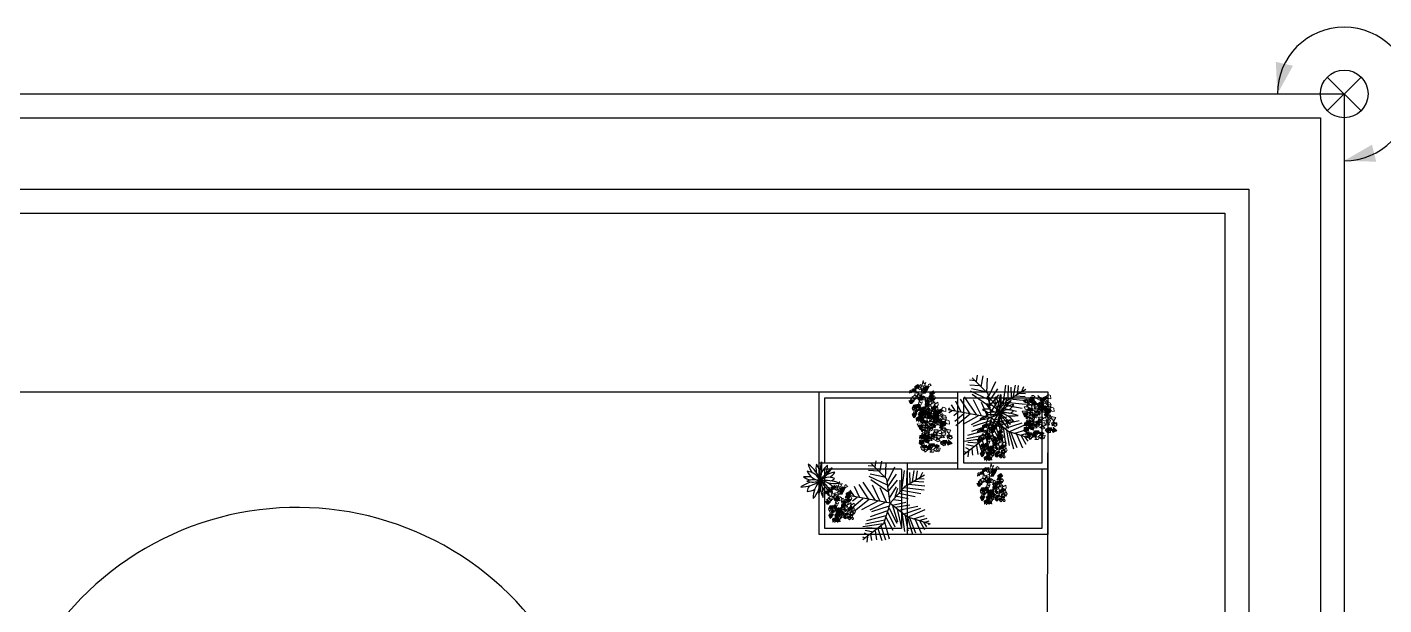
# Model space of a CAD drawing. Extents: x 5706208 to 5786773, y -2031603 to -1909573.
# Drawn here: x 5758540 to 5769922, y -1986364 to -1981514 of the extents above; entities that cross this region are included whole.
import ezdxf

# ---------------------------------------------------------------- set-up
doc = ezdxf.new("R2010")
doc.units = 0
doc.header["$LTSCALE"] = 1000
doc.header["$MEASUREMENT"] = 0
doc.layers.get('0').update_dxf_attribs({"linetype": 'CONTINUOUS'})
for name, color, linetype in [('A-SYMBOLS', 3, 'CONTINUOUS'), ('BOSQUENUEVO', 88, 'CONTINUOUS'), ('landscape', 82, 'CONTINUOUS'), ('WALL', 7, 'CONTINUOUS')]:
    doc.layers.add(name, color=color, linetype=linetype)
doc.layers.add('Arbustos', color=88, linetype='CONTINUOUS', lineweight=5)

# ---------------------------------------------------------------- blocks, each defined once
blk = doc.blocks.new('Trees - Imperial1')
at = {"layer": 'landscape', "color": 82}
for p, q in [((-10.2, 53.6), (-13.1, 56)), ((0, 0), (-10.5, 57)), ((-9.1, 51.8), (-6.6, 56)), ((-5.1, 28.1), (-24.7, 40.6)), ((-7.3, 39.7), (-21.8, 46.7)), ((-8.7, 47.1), (-17.1, 52.7)), ((-7.7, 43.4), (-2.6, 49.5)), ((-5.8, 36), (4.7, 48.1)), ((-5.1, 27.6), (10.5, 46.7)), ((-2.9, 16.5), (8.7, 37.8)), ((27, 9), (48, 36)), ((27.1, 9.1), (31.1, 36)), ((44.2, 36.5), (45.2, 32.7)), ((-47.5, 19.7), (-55.8, 18.3)), ((-31.5, 4.5), (-52.5, 25.5)), ((-48.6, 21.1), (-49.3, 29)), ((-43.5, 28.6), (-42.4, 15.6)), ((-38.4, 26.2), (-34.8, 7.7)), ((-35.5, 28.1), (-24.3, 3.9)), ((-14.5, 2.1), (-30.8, 25.3)), ((-3.7, 19.3), (-27.6, 35.5)), ((-24.3, 23.9), (-2.9, 13.7)), ((-1.1, 6.7), (9, 26.7)), ((3.9, 1.6), (11.2, 24.4)), ((10.1, 3.5), (17.7, 26.2)), ((16.3, 5.8), (23.1, 31.3)), ((22.1, 7.2), (27.5, 32.3)), ((31.8, 30.9), (32.6, 16.5)), ((35.1, 32.7), (37.3, 22.5)), ((36.2, 19.7), (48.1, 17.9)), ((38.7, 34.1), (42, 28.6)), ((40.5, 25.8), (48.9, 24.8)), ((43.8, 30), (51, 30.9)), ((-40.6, 13.7), (-55.1, 10.9)), ((-33.4, 6.3), (-52.2, 5.3)), ((-28.3, 3.5), (-47.9, -5.8)), ((-21.4, 3), (-38.1, -8.1)), ((0, 0), (-31.5, 4.5)), ((-16, 2.1), (-30.1, -9.5)), ((0, 0), (-22.5, -19.5)), ((-6.6, 1.2), (-21.4, -8.1)), ((-20.7, 13.7), (-1.1, 4.9)), ((0, 0), (27, 9)), ((0, 0), (18, -22.5)), ((6.5, 1.6), (26, -8.6)), ((11.2, 3.5), (30.7, -5.8)), ((18.1, 5.8), (35.1, -3.5)), ((24.2, 7.7), (46.7, 1.6)), ((29.7, 12.3), (48.1, 6.3)), ((33.3, 16.5), (48.9, 10.9)), ((-17.4, -15.1), (-42.8, -18.8)), ((-15.3, -12.8), (-30.1, -12.8)), ((-6.6, -5.8), (-20, -10)), ((-17.1, -15.1), (-12.7, -40.2)), ((-13.4, -11.4), (-8.7, -32.7)), ((-9.5, -8.6), (-6.2, -23.5)), ((-4.8, -3.5), (-3.7, -14.6)), ((2.5, -3), (-1.5, -20.2)), ((1.8, -2.6), (24.2, -9.5)), ((5, -6.3), (2.1, -25.8)), ((9, -11.4), (3.6, -36)), ((14.1, -17), (6.5, -40.2)), ((7.6, -9.1), (32.2, -14.6)), ((12.3, -15.1), (36.9, -18.8)), ((-28.3, -29), (-42.8, -31.3)), ((-24.3, -21.6), (-42.4, -22.1)), ((-30.8, -34.1), (-42.4, -35.5)), ((-26.8, -26.2), (-40.3, -25.8)), ((-22.5, -19.5), (-37.5, -45)), ((-29, -30.9), (-27.9, -43.9)), ((-25, -23.9), (-22.9, -45.3)), ((-20.7, -18.3), (-17.8, -44.4)), ((18.1, -22.5), (8.3, -45.7)), ((20.2, -30.4), (15.9, -44.8)), ((16.3, -19.7), (36.2, -23)), ((18, -22.5), (27, -52.5)), ((18.4, -22.5), (40.5, -29)), ((19.2, -25.3), (38.7, -33.2)), ((21.3, -32.7), (39.1, -40.6)), ((-34.5, -39.7), (-41, -42.5)), ((-32.6, -36.9), (-31.9, -44.4)), ((22.8, -37.9), (19.5, -48.5)), ((22.8, -38.3), (34.4, -44.8)), ((24.6, -45.7), (23.1, -50.9)), ((24.6, -43.4), (30.7, -47.6)), ((26.8, -49.9), (28.2, -50.9))]:
    blk.add_line(p, q, dxfattribs=at)
blk = doc.blocks.new('Arbusto 73')
at = {"true_color": 0xf0f000}
h = blk.add_hatch(color=2, dxfattribs=at)
h.dxf.hatch_style = 1
h.paths.add_polyline_path([(-0.273, 0.147), (-0.324, 0.169), (-0.344, 0.084), (-0.283, 0.042), (-0.201, 0.085), (-0.237, 0.128)])
h = blk.add_hatch(color=2, dxfattribs=at)
h.dxf.hatch_style = 1
h.paths.add_polyline_path([(-0.145, 0.078), (-0.135, 0.009), (-0.283, 0.042), (-0.201, 0.061), (-0.232, 0.119)])
h = blk.add_hatch(color=2, dxfattribs=at)
h.dxf.hatch_style = 1
h.paths.add_polyline_path([(0.077, 0.246), (0.022, 0.179), (-0.04, 0.246), (0.006, 0.307), (0.052, 0.27)])
h = blk.add_hatch(color=2, dxfattribs=at)
h.dxf.hatch_style = 1
h.paths.add_polyline_path([(0.294, 0.136), (0.262, 0.111), (0.239, 0.149), (0.262, 0.167), (0.292, 0.156)])
h = blk.add_hatch(color=2, dxfattribs=at)
h.dxf.hatch_style = 1
h.paths.add_polyline_path([(0.075, -0.263), (0.131, -0.296), (0.126, -0.336), (0.055, -0.373), (0.024, -0.29)])
h = blk.add_hatch(color=2, dxfattribs=at)
h.dxf.hatch_style = 1
h.paths.add_polyline_path([(0.446, -0.179), (0.395, -0.156), (0.375, -0.241), (0.436, -0.283), (0.518, -0.24), (0.482, -0.197)])
at = {"color": 2, "true_color": 0xf0f000}
for points in [[(-0.273, 0.147), (-0.324, 0.169), (-0.344, 0.084), (-0.283, 0.042), (-0.201, 0.085), (-0.237, 0.128)], [(-0.145, 0.078), (-0.135, 0.009), (-0.283, 0.042), (-0.201, 0.061), (-0.232, 0.119)], [(0.435, 0.039), (0.435, -0.085), (0.364, -0.049), (0.353, 0.02)], [(-0.245, -0.208), (-0.332, -0.217), (-0.378, -0.13), (-0.312, -0.082)], [(-0.195, -0.181), (-0.194, -0.305), (-0.265, -0.268), (-0.276, -0.199)], [(0.075, -0.263), (0.131, -0.296), (0.126, -0.336), (0.055, -0.373), (0.024, -0.29)], [(0.243, -0.163), (0.243, -0.287), (0.172, -0.25), (0.161, -0.181)], [(0.446, -0.179), (0.395, -0.156), (0.375, -0.241), (0.436, -0.283), (0.518, -0.24), (0.482, -0.197)], [(0.609, -0.167), (0.522, -0.176), (0.476, -0.088), (0.542, -0.041)]]:
    blk.add_lwpolyline(points, close=True, dxfattribs=at)
for points in [[(0.608, -0.093), (0.537, -0.056), (0.526, 0.013), (0.608, 0.031)], [(0.238, -0.277), (0.187, -0.254)]]:
    blk.add_lwpolyline(points, dxfattribs=at)
for points in [[(0.327, 0.242), (0.24, 0.233), (0.26, 0.368), (0.194, 0.32)], [(-0.08, 0.2), (-0.166, 0.191), (-0.147, 0.325), (-0.213, 0.278)], [(0.236, 0.07), (0.15, 0.061), (0.169, 0.195), (0.103, 0.148)], [(0.249, 0.081), (0.26, 0.02), (0.211, 0.065), (0.222, 0.032)], [(0.435, 0.039), (0.435, -0.085), (0.353, 0.02), (0.364, -0.049)], [(0.425, 0.159), (0.382, 0.155), (0.392, 0.222), (0.359, 0.198)], [(0.46, 0.289), (0.417, 0.285), (0.426, 0.352), (0.394, 0.329)], [(0.45, 0.173), (0.451, 0.111), (0.41, 0.164), (0.415, 0.129)], [(0.485, 0.303), (0.486, 0.241), (0.445, 0.294), (0.45, 0.259)], [(0.608, 0.031), (0.608, -0.093), (0.526, 0.013), (0.537, -0.056)], [(-0.245, -0.208), (-0.332, -0.217), (-0.312, -0.082), (-0.378, -0.13)], [(-0.195, -0.181), (-0.194, -0.305), (-0.276, -0.199), (-0.265, -0.268)], [(0.028, -0.004), (0.029, -0.127), (-0.053, -0.022), (-0.043, -0.091)], [(0.227, -0.06), (0.227, -0.183), (0.145, -0.078), (0.156, -0.147)], [(0.243, -0.163), (0.243, -0.287), (0.161, -0.181), (0.172, -0.25)], [(0.609, -0.167), (0.522, -0.176), (0.542, -0.041), (0.476, -0.088)], [(0.554, -0.085), (0.512, -0.097), (0.51, -0.029), (0.481, -0.058)]]:
    blk.add_solid(points, dxfattribs=at)
at = {"layer": 'Arbustos', "color": 98, "true_color": 0x005200}
for points in [[(0.164, 0.304), (0.097, 0.405), (0.168, 0.418), (0.234, 0.391)], [(0.26, 0.293), (0.194, 0.394), (0.265, 0.407), (0.331, 0.381)], [(0.387, 0.373), (0.316, 0.335), (0.285, 0.418), (0.336, 0.445), (0.392, 0.413)], [(0.398, 0.393), (0.404, 0.359), (0.33, 0.375), (0.37, 0.385), (0.355, 0.414)], [(0.427, 0.315), (0.393, 0.366), (0.429, 0.372), (0.462, 0.359)], [(0.462, 0.359), (0.437, 0.37), (0.427, 0.328), (0.457, 0.307), (0.498, 0.328), (0.48, 0.35)], [(0.538, 0.35), (0.503, 0.331), (0.487, 0.372), (0.513, 0.386), (0.541, 0.37)], [(-0.349, 0.044), (-0.338, -0.024), (-0.486, 0.009), (-0.404, 0.027), (-0.435, 0.085)], [(-0.36, 0.237), (-0.309, 0.14), (-0.38, 0.152), (-0.4, 0.191), (-0.37, 0.207)], [(-0.241, -0.035), (-0.312, -0.073), (-0.343, 0.01), (-0.293, 0.037), (-0.237, 0.005)], [(-0.252, 0.058), (-0.201, -0.038), (-0.272, -0.027), (-0.293, 0.012), (-0.262, 0.028)], [(-0.053, 0.003), (-0.002, -0.094), (-0.073, -0.082), (-0.094, -0.044), (-0.063, -0.027)], [(-0.018, 0.009), (-0.069, 0.032), (-0.089, -0.053), (-0.027, -0.095), (0.054, -0.052), (0.018, -0.009)], [(0.026, 0.268), (-0.045, 0.231), (-0.076, 0.314), (-0.025, 0.341), (0.031, 0.308)], [(-0.013, 0.098), (0.038, 0.002), (-0.033, 0.013), (-0.054, 0.052), (-0.023, 0.068)], [(0.007, 0.159), (0.058, 0.062), (-0.013, 0.074), (-0.034, 0.112), (-0.003, 0.129)], [(0.098, 0.182), (0.043, 0.116), (-0.019, 0.182), (0.027, 0.244), (0.073, 0.206)], [(0.165, 0.131), (0.175, 0.062), (0.027, 0.095), (0.109, 0.114), (0.078, 0.172)], [(0.134, 0.09), (0.063, 0.052), (0.032, 0.135), (0.083, 0.162), (0.139, 0.13)], [(0.083, 0.211), (0.134, 0.115), (0.063, 0.126), (0.042, 0.165), (0.073, 0.181)], [(0.097, 0.331), (0.149, 0.234), (0.077, 0.246), (0.057, 0.285), (0.087, 0.301)], [(0.15, 0.061), (0.083, 0.162), (0.154, 0.175), (0.22, 0.148)], [(0.174, 0.309), (0.123, 0.332), (0.103, 0.247), (0.164, 0.205), (0.245, 0.248), (0.209, 0.291)], [(0.189, 0.231), (0.241, 0.134), (0.17, 0.146), (0.149, 0.185), (0.179, 0.201)], [(0.353, 0.02), (0.364, -0.049), (0.216, -0.015), (0.298, 0.003), (0.267, 0.061)], [(0.282, 0.002), (0.25, -0.023), (0.228, 0.015), (0.25, 0.033), (0.281, 0.022)], [(0.256, 0.044), (0.29, 0.001), (0.254, 0.001), (0.24, 0.018), (0.254, 0.028)], [(0.349, -0.069), (0.278, -0.107), (0.247, -0.024), (0.298, 0.003), (0.354, -0.029)], [(0.316, 0.07), (0.294, 0.032), (0.258, 0.06), (0.275, 0.094), (0.301, 0.079)], [(0.285, 0.213), (0.318, 0.169), (0.282, 0.169), (0.269, 0.186), (0.282, 0.197)], [(0.346, 0.327), (0.295, 0.349), (0.276, 0.264), (0.337, 0.222), (0.418, 0.266), (0.382, 0.309)], [(0.394, -0.008), (0.339, -0.075), (0.277, -0.008), (0.323, 0.054), (0.369, 0.016)], [(0.327, 0.093), (0.379, -0.003), (0.308, 0.008), (0.287, 0.047), (0.317, 0.063)], [(0.31, 0.204), (0.336, 0.155), (0.3, 0.161), (0.29, 0.181), (0.305, 0.189)], [(0.414, 0.052), (0.359, -0.014), (0.297, 0.052), (0.343, 0.114), (0.389, 0.076)], [(0.389, 0.051), (0.338, 0.074), (0.318, -0.011), (0.379, -0.053), (0.46, -0.01), (0.424, 0.033)], [(0.384, 0.123), (0.395, 0.09), (0.319, 0.094), (0.358, 0.11), (0.338, 0.136)], [(0.392, 0.098), (0.398, 0.064), (0.324, 0.081), (0.364, 0.09), (0.349, 0.119)], [(0.345, 0.334), (0.371, 0.286), (0.335, 0.292), (0.325, 0.311), (0.34, 0.319)], [(0.392, 0.185), (0.358, 0.236), (0.394, 0.242), (0.427, 0.229)], [(0.427, 0.229), (0.432, 0.194), (0.359, 0.211), (0.399, 0.22), (0.384, 0.249)], [(0.444, 0.093), (0.412, 0.068), (0.389, 0.107), (0.412, 0.124), (0.442, 0.113)], [(0.456, 0.064), (0.431, 0.075), (0.421, 0.033), (0.451, 0.012), (0.492, 0.033), (0.474, 0.055)], [(0.562, -0.005), (0.506, -0.072), (0.445, -0.006), (0.49, 0.056), (0.536, 0.018)], [(0.504, 0.22), (0.468, 0.201), (0.453, 0.242), (0.478, 0.256), (0.506, 0.239)], [(0.491, 0.194), (0.465, 0.206), (0.456, 0.163), (0.486, 0.142), (0.527, 0.164), (0.509, 0.185)], [(0.514, 0.151), (0.486, 0.117), (0.456, 0.151), (0.478, 0.181), (0.501, 0.163)], [(0.481, 0.09), (0.507, 0.042), (0.471, 0.047), (0.461, 0.067), (0.476, 0.075)], [(0.485, 0.266), (0.511, 0.217), (0.476, 0.223), (0.465, 0.243), (0.48, 0.251)], [(0.549, 0.281), (0.521, 0.248), (0.49, 0.281), (0.513, 0.312), (0.536, 0.293)], [(-0.312, -0.156), (-0.378, -0.055), (-0.307, -0.042), (-0.241, -0.069)], [(-0.088, -0.152), (-0.078, -0.221), (-0.225, -0.188), (-0.144, -0.17), (-0.175, -0.111)], [(-0.088, -0.087), (-0.159, -0.125), (-0.19, -0.042), (-0.14, -0.015), (-0.084, -0.048)], [(-0.068, -0.043), (-0.119, -0.02), (-0.139, -0.105), (-0.078, -0.147), (0.003, -0.104), (-0.033, -0.061)], [(-0.038, -0.051), (-0.089, -0.029), (-0.109, -0.114), (-0.047, -0.156), (0.034, -0.112), (-0.002, -0.069)], [(-0.036, -0.299), (-0.103, -0.198), (-0.032, -0.185), (0.034, -0.211)], [(-0.038, -0.101), (0.014, -0.197), (-0.057, -0.186), (-0.078, -0.147), (-0.048, -0.131)], [(0.07, -0.304), (-0.001, -0.342), (-0.032, -0.259), (0.019, -0.232), (0.075, -0.264)], [(0.039, -0.221), (-0.012, -0.199), (-0.031, -0.284), (0.03, -0.325), (0.111, -0.282), (0.075, -0.239)], [(0.171, -0.052), (0.181, -0.121), (0.034, -0.088), (0.115, -0.069), (0.084, -0.011)], [(0.319, -0.11), (0.329, -0.179), (0.181, -0.146), (0.263, -0.127), (0.232, -0.069)], [(0.278, -0.181), (0.227, -0.159), (0.207, -0.244), (0.269, -0.285), (0.35, -0.242), (0.314, -0.199)], [(0.298, -0.121), (0.247, -0.098), (0.227, -0.183), (0.289, -0.225), (0.37, -0.182), (0.334, -0.139)], [(0.274, -0.025), (0.247, -0.019), (0.244, -0.062), (0.278, -0.078), (0.314, -0.049), (0.293, -0.031)], [(0.304, -0.064), (0.283, -0.102), (0.247, -0.074), (0.264, -0.04), (0.29, -0.055)], [(0.355, -0.045), (0.366, -0.078), (0.291, -0.075), (0.329, -0.059), (0.309, -0.033)], [(0.446, -0.051), (0.458, -0.083), (0.382, -0.08), (0.42, -0.064), (0.4, -0.038)], [(0.424, -0.068), (0.397, -0.061), (0.394, -0.105), (0.428, -0.12), (0.464, -0.092), (0.443, -0.074)], [(0.47, -0.081), (0.438, -0.105), (0.416, -0.067), (0.439, -0.05), (0.469, -0.061)], [(0.433, -0.061), (0.467, -0.104), (0.43, -0.105), (0.417, -0.087), (0.431, -0.077)], [(0.484, -0.014), (0.518, -0.058), (0.481, -0.058), (0.468, -0.041), (0.482, -0.03)], [(0.542, -0.115), (0.476, -0.014), (0.547, -0.001), (0.613, -0.028)]]:
    blk.add_lwpolyline(points, close=True, dxfattribs=at)
at = {"layer": 'Arbustos', "color": 0}
for points in [[(0.327, 0.242), (0.24, 0.233), (0.194, 0.32), (0.26, 0.368)], [(0.294, 0.136), (0.262, 0.111), (0.239, 0.149), (0.262, 0.167), (0.292, 0.156)]]:
    blk.add_lwpolyline(points, close=True, dxfattribs=at)
at = {"layer": 'Arbustos'}
for points in [[(-0.08, 0.2), (-0.166, 0.191), (-0.213, 0.278), (-0.147, 0.325)], [(-0.05, 0.29), (-0.049, 0.166), (-0.121, 0.203), (-0.131, 0.272)], [(0.077, 0.246), (0.022, 0.179), (-0.04, 0.246), (0.006, 0.307), (0.052, 0.27)], [(0.236, 0.07), (0.15, 0.061), (0.103, 0.148), (0.169, 0.195)], [(0.249, 0.081), (0.26, 0.02), (0.222, 0.032), (0.211, 0.065)], [(0.425, 0.159), (0.382, 0.155), (0.359, 0.198), (0.392, 0.222)], [(0.46, 0.289), (0.417, 0.285), (0.394, 0.329), (0.426, 0.352)], [(0.45, 0.173), (0.451, 0.111), (0.415, 0.129), (0.41, 0.164)], [(0.485, 0.303), (0.486, 0.241), (0.45, 0.259), (0.445, 0.294)], [(0.028, -0.004), (0.029, -0.127), (-0.043, -0.091), (-0.053, -0.022)], [(0.227, -0.06), (0.227, -0.183), (0.156, -0.147), (0.145, -0.078)], [(0.554, -0.085), (0.512, -0.097), (0.481, -0.058), (0.51, -0.029)], [(0.515, -0.073), (0.488, -0.067), (0.486, -0.11), (0.52, -0.126), (0.556, -0.097), (0.534, -0.079)]]:
    blk.add_lwpolyline(points, close=True, dxfattribs=at)
at = {"layer": 'Arbustos', "color": 98, "true_color": 0x005200}
for points in [[(-0.219, -0.346), (-0.24, -0.307), (-0.209, -0.291), (-0.199, -0.261), (-0.148, -0.358), (-0.219, -0.346), (-0.153, -0.299)], [(0.314, -0.274), (0.253, -0.207), (0.298, -0.146), (0.344, -0.183), (0.37, -0.207)], [(0.634, -0.116), (0.486, -0.083), (0.567, -0.065), (0.537, -0.007), (0.623, -0.047)]]:
    blk.add_lwpolyline(points, dxfattribs=at)
at = {"layer": 'Arbustos', "color": 2, "true_color": 0xf0f000}
blk.add_solid([(-0.05, 0.29), (-0.049, 0.166), (-0.131, 0.272), (-0.121, 0.203)], dxfattribs=at)
blk = doc.blocks.new('12PPLT05')
at = {"color": 98, "linetype": 'ByBlock', "true_color": 0x005200}
for centre, radius, start, end in [((-2.174, -0.059), 2.212, 16.04407, 35.33351), ((1.842, 1.26), 2.212, 181.03469, 215.33351), ((1.487, 0.217), 1.468, 145.53827, 164.45577), ((-1.173, 0.811), 1.468, 348.82531, 9.25849), ((-1.075, -1.195), 1.619, 46.56236, 90.84355), ((0.014, 1.599), 1.619, 226.56236, 270.84355), ((-0.514, -1.415), 1.5, 91.70193, 101.53785), ((-0.263, 1.451), 1.5, 248.45646, 281.53785), ((0.156, 0.77), 0.798, 177.34632, 214.3867), ((-0.76, 0.018), 0.798, 53.69765, 81.44792), ((1.241, 0.453), 1.293, 162.74576, 201.44393), ((-1.198, 0.364), 1.293, 342.74576, 21.44393), ((1.05, -0.124), 1.018, 113.89807, 174.10399), ((-0.375, 0.911), 1.018, 293.89807, 354.10399), ((-0.468, 1.804), 1.892, 285.49028, 325.72625), ((0.42, -2.939), 2.945, 73.84694, 97.46256), ((1.601, -1.085), 1.892, 105.49028, 123.68762), ((0.825, -1.044), 1.292, 78.24201, 101.28713), ((0.301, 1.246), 1.292, 285.01912, 307.52916), ((-0.13, -2.16), 2.147, 85.53911, 114.62678), ((-0.857, 1.932), 2.147, 265.53911, 294.62678), ((0.352, -1.607), 1.619, 101.20536, 142.19161), ((-1.241, 0.973), 1.619, 281.20536, 299.39268), ((1.22, -1.88), 2.204, 122.44794, 148.71051), ((-1.846, 1.125), 2.204, 302.44794, 328.71051), ((-1.251, 0.081), 1.292, 306.23658, 355.52372), ((0.801, -1.062), 1.292, 154.64427, 175.52372), ((2.244, -0.912), 2.381, 170.28607, 187.69912), ((-2.322, -0.338), 2.381, 337.97445, 7.69912), ((0.809, -0.371), 0.848, 203.28393, 221.94534), ((0.857, 2.809), 2.945, 253.84694, 277.46256), ((-0.593, -0.586), 0.848, 335.53277, 41.94534), ((2.434, 1.738), 2.972, 216.25625, 237.91028), ((-1.541, -2.537), 2.972, 36.25625, 57.91028), ((1.307, 0.083), 1.274, 214.18544, 235.03366), ((-0.693, -1.064), 1.274, 4.61439, 28.69256), ((1.005, 0.73), 1.224, 246.38758, 271.40442), ((0.067, -1.243), 1.224, 37.7343, 66.55132)]:
    blk.add_arc(centre, radius, start, end, dxfattribs=at)
blk = doc.blocks.new('Bugambilias')
at = {"layer": 'Arbustos', "true_color": 0xd600d6}
h = blk.add_hatch(color=212, dxfattribs=at)
h.dxf.hatch_style = 1
h.paths.add_polyline_path([(0.432, 0.354), (0.384, 0.358), (0.386, 0.305), (0.42, 0.302), (0.444, 0.333)])
h.paths.add_polyline_path([(0.432, 0.281), (0.389, 0.331), (0.38, 0.289), (0.397, 0.269), (0.413, 0.282)])
h.paths.add_polyline_path([(0.438, 0.328), (0.421, 0.366), (0.357, 0.301), (0.404, 0.319), (0.407, 0.279)])
h.paths.add_polyline_path([(0.39, 0.238), (0.34, 0.254), (0.331, 0.2), (0.374, 0.184), (0.385, 0.218)])
h.paths.add_polyline_path([(0.305, 0.257), (0.257, 0.254), (0.268, 0.202), (0.303, 0.204), (0.321, 0.239)])
h.paths.add_polyline_path([(0.3, 0.231), (0.251, 0.246), (0.241, 0.193), (0.284, 0.176), (0.295, 0.21)])
h.paths.add_polyline_path([(0.292, 0.341), (0.278, 0.269), (0.321, 0.278), (0.352, 0.309)])
h.paths.add_polyline_path([(0.49, 0.121), (0.473, 0.159), (0.409, 0.094), (0.456, 0.111), (0.459, 0.072)])
h.paths.add_polyline_path([(0.424, 0.161), (0.376, 0.157), (0.387, 0.105), (0.421, 0.108), (0.439, 0.143)])
h.paths.add_polyline_path([(0.288, 0.124), (0.288, 0.051), (0.328, 0.067), (0.353, 0.103)])
h.paths.add_polyline_path([(0.423, 0.168), (0.418, 0.234), (0.386, 0.205), (0.388, 0.178), (0.409, 0.18)])
h = blk.add_hatch(color=212, dxfattribs=at)
h.dxf.hatch_style = 1
h.paths.add_polyline_path([(0.052, -0.114), (0.002, -0.098), (-0.008, -0.152), (0.035, -0.168), (0.046, -0.134)])
h.paths.add_polyline_path([(0.033, -0.142), (-0.015, -0.146), (-0.004, -0.198), (0.031, -0.195), (0.048, -0.161)])
h.paths.add_polyline_path([(0.043, -0.095), (0.038, -0.029), (0.005, -0.058), (0.008, -0.085), (0.028, -0.083)])
h.paths.add_polyline_path([(0.041, -0.075), (-0.008, -0.059), (-0.018, -0.113), (0.025, -0.129), (0.036, -0.095)])
h = blk.add_hatch(color=212, dxfattribs=at)
h.dxf.hatch_style = 1
h.paths.add_polyline_path([(0.472, -0.11), (0.471, -0.147), (0.492, -0.138), (0.504, -0.121)])
h.paths.add_polyline_path([(0.582, -0.163), (0.577, -0.097), (0.545, -0.126), (0.547, -0.153), (0.568, -0.151)])
h.paths.add_polyline_path([(0.534, -0.167), (0.516, -0.195), (0.478, -0.158), (0.495, -0.117), (0.551, -0.113), (0.546, -0.146)])
h.paths.add_polyline_path([(0.51, -0.037), (0.46, -0.021), (0.45, -0.075), (0.493, -0.091), (0.504, -0.057)])
h.paths.add_polyline_path([(0.544, -0.113), (0.495, -0.117), (0.507, -0.169), (0.541, -0.166), (0.559, -0.132)])
at = {"layer": 'Arbustos', "color": 212, "true_color": 0xd600d6}
for points in [[(-0.037, 0.203), (-0.055, 0.175), (-0.093, 0.212), (-0.076, 0.253), (-0.021, 0.257), (-0.025, 0.224)], [(0.088, 0.206), (0.07, 0.179), (0.032, 0.215), (0.05, 0.256), (0.105, 0.261), (0.101, 0.227)], [(0.126, 0.249), (0.077, 0.265), (0.067, 0.211), (0.11, 0.195), (0.121, 0.229)], [(0.174, 0.26), (0.156, 0.232), (0.118, 0.268), (0.135, 0.31), (0.19, 0.314), (0.186, 0.281)], [(0.187, 0.268), (0.14, 0.244), (0.145, 0.185), (0.194, 0.182)], [(0.233, 0.212), (0.216, 0.25), (0.152, 0.185), (0.199, 0.202), (0.202, 0.163)], [(0.171, 0.262), (0.171, 0.226), (0.191, 0.234), (0.203, 0.252)], [(0.25, 0.167), (0.21, 0.23), (0.186, 0.188), (0.203, 0.15)], [(0.3, 0.231), (0.251, 0.246), (0.241, 0.193), (0.284, 0.176), (0.295, 0.21)], [(0.305, 0.257), (0.257, 0.254), (0.268, 0.202), (0.303, 0.204), (0.321, 0.239)], [(0.292, 0.341), (0.278, 0.269), (0.321, 0.278), (0.352, 0.309)], [(0.39, 0.238), (0.34, 0.254), (0.331, 0.2), (0.374, 0.184), (0.385, 0.218)], [(0.438, 0.328), (0.421, 0.366), (0.357, 0.301), (0.404, 0.319), (0.407, 0.279)], [(0.432, 0.281), (0.389, 0.331), (0.38, 0.289), (0.397, 0.269), (0.413, 0.282)], [(0.432, 0.354), (0.384, 0.358), (0.386, 0.305), (0.42, 0.302), (0.444, 0.333)], [(0.423, 0.168), (0.418, 0.234), (0.386, 0.205), (0.388, 0.178), (0.409, 0.18)], [(0.535, 0.323), (0.518, 0.361), (0.454, 0.296), (0.502, 0.313), (0.505, 0.274)], [(0.511, 0.288), (0.464, 0.264), (0.469, 0.205), (0.518, 0.202)], [(0.532, 0.197), (0.513, 0.169), (0.476, 0.205), (0.493, 0.247), (0.548, 0.251), (0.544, 0.218)], [(0.545, 0.29), (0.505, 0.353), (0.481, 0.312), (0.498, 0.273)], [(0.494, 0.24), (0.493, 0.167), (0.533, 0.184), (0.558, 0.219)], [(0.002, 0.067), (-0.015, 0.105), (-0.079, 0.041), (-0.032, 0.058), (-0.029, 0.018)], [(0.002, 0.147), (-0.037, 0.209), (-0.062, 0.168), (-0.045, 0.129)], [(0.028, 0.089), (-0.012, 0.152), (-0.036, 0.11), (-0.019, 0.072)], [(0.058, 0.145), (0.041, 0.183), (-0.023, 0.118), (0.024, 0.135), (0.027, 0.096)], [(0.058, -0.027), (0.041, 0.011), (-0.023, -0.054), (0.024, -0.037), (0.028, -0.076)], [(0.044, 0.143), (0.026, 0.115), (-0.012, 0.152), (0.006, 0.193), (0.061, 0.198), (0.056, 0.164)], [(0.028, 0.003), (0.027, -0.07), (0.067, -0.053), (0.092, -0.018)], [(0.075, 0.027), (0.028, 0.003), (0.033, -0.056), (0.082, -0.059)], [(0.066, 0.117), (0.043, 0.129), (0.033, 0.103), (0.053, 0.091), (0.061, 0.107)], [(0.063, 0.087), (0.051, 0.075), (0.036, 0.096), (0.048, 0.115), (0.076, 0.112), (0.071, 0.096)], [(0.118, 0.09), (0.101, 0.128), (0.037, 0.063), (0.084, 0.081), (0.087, 0.041)], [(0.087, 0.134), (0.038, 0.13), (0.05, 0.078), (0.084, 0.081), (0.102, 0.115)], [(0.076, 0.076), (0.052, 0.078), (0.053, 0.052), (0.07, 0.05), (0.082, 0.066)], [(0.098, 0.124), (0.092, 0.144), (0.055, 0.118), (0.08, 0.122), (0.078, 0.102)], [(0.085, 0.026), (0.071, 0.06), (0.055, 0.042), (0.06, 0.021)], [(0.076, 0.046), (0.08, 0.079), (0.061, 0.067), (0.06, 0.054), (0.07, 0.053)], [(0.13, 0.117), (0.08, 0.133), (0.07, 0.079), (0.113, 0.063), (0.124, 0.097)], [(0.115, 0.053), (0.092, 0.065), (0.083, 0.039), (0.102, 0.027), (0.111, 0.043)], [(0.146, 0.086), (0.128, 0.058), (0.09, 0.094), (0.107, 0.135), (0.162, 0.14), (0.158, 0.106)], [(0.129, 0.044), (0.123, 0.11), (0.091, 0.081), (0.093, 0.055), (0.114, 0.056)], [(0.125, 0.158), (0.113, 0.145), (0.098, 0.167), (0.11, 0.185), (0.138, 0.183), (0.133, 0.167)], [(0.142, 0.156), (0.137, 0.176), (0.1, 0.15), (0.125, 0.154), (0.123, 0.135)], [(0.159, 0.093), (0.109, 0.109), (0.1, 0.055), (0.143, 0.039), (0.154, 0.073)], [(0.165, 0.107), (0.125, 0.17), (0.101, 0.128), (0.118, 0.09)], [(0.125, 0.012), (0.101, 0.014), (0.102, -0.013), (0.119, -0.014), (0.131, 0.001)], [(0.132, 0.157), (0.135, 0.19), (0.116, 0.178), (0.115, 0.165), (0.126, 0.164)], [(0.144, 0.179), (0.12, 0.181), (0.121, 0.155), (0.138, 0.153), (0.15, 0.168)], [(0.163, 0.063), (0.155, 0.082), (0.123, 0.05), (0.146, 0.058), (0.148, 0.039)], [(0.167, 0.048), (0.162, 0.068), (0.125, 0.042), (0.149, 0.046), (0.147, 0.026)], [(0.146, -0.03), (0.149, 0.003), (0.13, -0.009), (0.129, -0.022), (0.139, -0.023)], [(0.156, -0.017), (0.153, 0.016), (0.137, 0.001), (0.138, -0.012), (0.148, -0.011)], [(0.17, 0.19), (0.158, 0.178), (0.143, 0.199), (0.155, 0.218), (0.182, 0.215), (0.177, 0.199)], [(0.215, 0.171), (0.165, 0.186), (0.156, 0.133), (0.199, 0.116), (0.21, 0.15)], [(0.173, 0.15), (0.176, 0.183), (0.157, 0.171), (0.156, 0.158), (0.167, 0.157)], [(0.184, 0.101), (0.175, 0.087), (0.156, 0.105), (0.165, 0.126), (0.192, 0.128), (0.19, 0.112)], [(0.185, 0.208), (0.16, 0.201), (0.157, 0.171), (0.181, 0.166)], [(0.187, 0.082), (0.163, 0.084), (0.164, 0.058), (0.181, 0.056), (0.193, 0.072)], [(0.17, 0.22), (0.169, 0.147), (0.209, 0.164), (0.234, 0.199)], [(0.199, 0.043), (0.176, 0.031), (0.179, 0.001), (0.203, 0)], [(0.223, 0.008), (0.215, 0.027), (0.183, -0.005), (0.206, 0.004), (0.208, -0.016)], [(0.217, 0.044), (0.197, 0.076), (0.185, 0.055), (0.193, 0.036)], [(0.205, 0.096), (0.203, 0.129), (0.187, 0.115), (0.188, 0.101), (0.198, 0.102)], [(0.191, 0.019), (0.191, -0.017), (0.211, -0.009), (0.223, 0.008)], [(0.242, 0.076), (0.217, 0.084), (0.212, 0.057), (0.234, 0.049), (0.239, 0.066)], [(0.244, 0.046), (0.235, 0.032), (0.216, 0.051), (0.225, 0.071), (0.252, 0.074), (0.25, 0.057)], [(0.266, 0.157), (0.246, 0.189), (0.234, 0.168), (0.243, 0.149)], [(0.259, 0.038), (0.235, 0.036), (0.24, 0.01), (0.258, 0.011), (0.266, 0.028)], [(0.277, -0.01), (0.257, 0.021), (0.245, 0), (0.253, -0.019)], [(0.265, 0.008), (0.262, 0.041), (0.246, 0.027), (0.247, 0.014), (0.257, 0.014)], [(0.279, 0.175), (0.276, 0.208), (0.26, 0.193), (0.261, 0.18), (0.271, 0.181)], [(0.302, 0.021), (0.277, 0.029), (0.272, 0.002), (0.294, -0.006), (0.299, 0.011)], [(0.287, 0.169), (0.328, 0.109), (0.352, 0.146), (0.352, 0.189)], [(0.288, 0.124), (0.288, 0.051), (0.328, 0.067), (0.353, 0.103)], [(0.378, 0.091), (0.329, 0.107), (0.319, 0.053), (0.362, 0.037), (0.373, 0.071)], [(0.37, 0.11), (0.322, 0.106), (0.333, 0.054), (0.367, 0.057), (0.385, 0.092)], [(0.411, 0.028), (0.372, 0.091), (0.347, 0.049), (0.364, 0.011)], [(0.438, 0.036), (0.421, 0.075), (0.357, 0.01), (0.404, 0.027), (0.408, -0.012)], [(0.412, 0.015), (0.364, 0.011), (0.375, -0.041), (0.41, -0.039), (0.428, -0.004)], [(0.424, -0.038), (0.405, -0.065), (0.367, -0.029), (0.385, 0.012), (0.44, 0.017), (0.436, -0.017)], [(0.424, 0.161), (0.376, 0.157), (0.387, 0.105), (0.421, 0.108), (0.439, 0.143)], [(0.462, 0.091), (0.412, 0.107), (0.402, 0.053), (0.445, 0.037), (0.456, 0.071)], [(0.49, 0.121), (0.473, 0.159), (0.409, 0.094), (0.456, 0.111), (0.459, 0.072)], [(0.475, -0.039), (0.47, 0.026), (0.438, -0.003), (0.44, -0.029), (0.46, -0.027)], [(0.521, 0.163), (0.516, 0.228), (0.483, 0.199), (0.485, 0.173), (0.506, 0.175)], [(0.562, 0.08), (0.516, 0.056), (0.521, -0.003), (0.569, -0.005)], [(0.597, -0.003), (0.58, 0.035), (0.516, -0.03), (0.563, -0.012), (0.566, -0.052)], [(0.597, 0.083), (0.557, 0.146), (0.533, 0.104), (0.55, 0.066)], [(0.546, 0.032), (0.545, -0.04), (0.585, -0.024), (0.61, 0.011)], [(0.626, -0.047), (0.586, 0.016), (0.562, -0.026), (0.579, -0.064)], [(0.639, 0.073), (0.621, 0.045), (0.583, 0.082), (0.6, 0.123), (0.656, 0.128), (0.651, 0.094)], [(0.647, 0.147), (0.597, 0.162), (0.588, 0.109), (0.631, 0.092), (0.642, 0.126)], [(0.663, 0.045), (0.628, 0.066), (0.612, -0.024), (0.641, 0.017), (0.666, -0.013)], [(-0.042, -0.069), (-0.048, -0.003), (-0.08, -0.032), (-0.078, -0.059), (-0.057, -0.057)], [(-0.013, -0.093), (-0.018, -0.027), (-0.05, -0.056), (-0.048, -0.083), (-0.027, -0.081)], [(0.03, -0.017), (-0.018, -0.021), (-0.007, -0.073), (0.027, -0.07), (0.045, -0.035)], [(0.041, -0.075), (-0.008, -0.059), (-0.018, -0.113), (0.025, -0.129), (0.036, -0.095)], [(0.033, -0.142), (-0.015, -0.146), (-0.004, -0.198), (0.031, -0.195), (0.048, -0.161)], [(0.052, -0.114), (0.002, -0.098), (-0.008, -0.152), (0.035, -0.168), (0.046, -0.134)], [(0.043, -0.095), (0.038, -0.029), (0.005, -0.058), (0.008, -0.085), (0.028, -0.083)], [(0.089, -0.151), (0.084, -0.085), (0.052, -0.114), (0.054, -0.14), (0.074, -0.139)], [(0.121, -0.115), (0.102, -0.143), (0.065, -0.106), (0.082, -0.065), (0.137, -0.061), (0.133, -0.094)], [(0.103, -0.07), (0.098, -0.004), (0.066, -0.033), (0.068, -0.06), (0.089, -0.058)], [(0.114, -0.115), (0.113, -0.188), (0.153, -0.172), (0.178, -0.137)], [(0.176, -0.031), (0.13, -0.055), (0.135, -0.114), (0.183, -0.116)], [(0.214, -0.068), (0.196, -0.096), (0.158, -0.059), (0.175, -0.018), (0.23, -0.013), (0.226, -0.047)], [(0.16, -0.079), (0.159, -0.152), (0.199, -0.135), (0.224, -0.1)], [(0.189, -0.153), (0.188, -0.226), (0.228, -0.21), (0.253, -0.174)], [(0.216, -0.072), (0.213, -0.039), (0.197, -0.053), (0.198, -0.066), (0.208, -0.066)], [(0.25, -0.078), (0.201, -0.082), (0.213, -0.134), (0.247, -0.131), (0.265, -0.096)], [(0.215, -0.131), (0.214, -0.204), (0.254, -0.188), (0.279, -0.153)], [(0.282, -0.185), (0.242, -0.122), (0.217, -0.164), (0.235, -0.202)], [(0.262, -0.084), (0.253, -0.065), (0.221, -0.098), (0.245, -0.089), (0.247, -0.109)], [(0.259, -0.012), (0.236, -0.024), (0.239, -0.053), (0.263, -0.055)], [(0.295, -0.041), (0.247, -0.045), (0.258, -0.097), (0.293, -0.094), (0.31, -0.06)], [(0.251, -0.036), (0.25, -0.072), (0.271, -0.064), (0.283, -0.046)], [(0.283, -0.046), (0.274, -0.06), (0.255, -0.042), (0.264, -0.021), (0.291, -0.019), (0.289, -0.036)], [(0.298, -0.105), (0.275, -0.116), (0.277, -0.146), (0.302, -0.147)], [(0.315, -0.103), (0.296, -0.072), (0.283, -0.093), (0.292, -0.112)], [(0.29, -0.128), (0.289, -0.165), (0.309, -0.157), (0.322, -0.139)], [(0.319, -0.017), (0.295, -0.019), (0.3, -0.045), (0.317, -0.043), (0.326, -0.026)], [(0.341, -0.071), (0.316, -0.063), (0.311, -0.09), (0.332, -0.098), (0.338, -0.081)], [(0.346, -0.054), (0.343, -0.021), (0.327, -0.036), (0.328, -0.049), (0.339, -0.048)], [(0.358, -0.11), (0.333, -0.112), (0.339, -0.138), (0.356, -0.136), (0.365, -0.119)], [(0.361, -0.106), (0.358, -0.073), (0.342, -0.088), (0.343, -0.101), (0.353, -0.1)], [(0.384, -0.137), (0.376, -0.118), (0.344, -0.15), (0.367, -0.142), (0.369, -0.162)], [(0.36, -0.023), (0.359, -0.096), (0.399, -0.079), (0.424, -0.044)], [(0.433, -0.122), (0.394, -0.059), (0.369, -0.101), (0.386, -0.139)], [(0.405, -0.099), (0.396, -0.113), (0.377, -0.095), (0.386, -0.074), (0.413, -0.072), (0.411, -0.089)], [(0.425, -0.103), (0.378, -0.127), (0.383, -0.186), (0.432, -0.189)], [(0.404, -0.046), (0.381, -0.058), (0.383, -0.088), (0.408, -0.089)], [(0.408, -0.049), (0.405, -0.016), (0.389, -0.031), (0.39, -0.044), (0.401, -0.043)], [(0.459, -0.1), (0.42, -0.037), (0.395, -0.079), (0.412, -0.117)], [(0.438, -0.156), (0.418, -0.125), (0.406, -0.145), (0.414, -0.165)], [(0.437, -0.146), (0.434, -0.113), (0.418, -0.128), (0.419, -0.141), (0.429, -0.14)], [(0.484, -0.059), (0.434, -0.043), (0.424, -0.097), (0.467, -0.113), (0.478, -0.079)], [(0.463, -0.124), (0.438, -0.116), (0.433, -0.143), (0.455, -0.151), (0.46, -0.134)], [(0.51, -0.037), (0.46, -0.021), (0.45, -0.075), (0.493, -0.091), (0.504, -0.057)], [(0.48, -0.162), (0.456, -0.164), (0.461, -0.19), (0.478, -0.189), (0.487, -0.172)], [(0.48, -0.086), (0.457, -0.098), (0.46, -0.128), (0.484, -0.129)], [(0.525, -0.141), (0.475, -0.125), (0.466, -0.179), (0.509, -0.195), (0.52, -0.162)], [(0.518, -0.135), (0.47, -0.139), (0.481, -0.191), (0.515, -0.188), (0.533, -0.154)], [(0.472, -0.11), (0.471, -0.147), (0.492, -0.138), (0.504, -0.121)], [(0.534, -0.167), (0.516, -0.195), (0.478, -0.158), (0.495, -0.117), (0.551, -0.113), (0.546, -0.146)], [(0.511, -0.166), (0.509, -0.134), (0.492, -0.148), (0.493, -0.161), (0.504, -0.16)], [(0.544, -0.113), (0.495, -0.117), (0.507, -0.169), (0.541, -0.166), (0.559, -0.132)], [(0.591, -0.05), (0.545, -0.074), (0.55, -0.133), (0.598, -0.135)], [(0.582, -0.163), (0.577, -0.097), (0.545, -0.126), (0.547, -0.153), (0.568, -0.151)], [(0.575, -0.098), (0.574, -0.17), (0.614, -0.154), (0.639, -0.119)], [(0.665, -0.101), (0.623, -0.051), (0.613, -0.093), (0.63, -0.113), (0.646, -0.1)]]:
    blk.add_lwpolyline(points, close=True, dxfattribs=at)
for points in [[(0.187, 0.268), (0.14, 0.244), (0.194, 0.182), (0.145, 0.185)], [(0.25, 0.167), (0.21, 0.23), (0.203, 0.15), (0.186, 0.188)], [(0.511, 0.288), (0.464, 0.264), (0.518, 0.202), (0.469, 0.205)], [(0.545, 0.29), (0.505, 0.353), (0.498, 0.273), (0.481, 0.312)], [(0.002, 0.147), (-0.037, 0.209), (-0.045, 0.129), (-0.062, 0.168)], [(0.028, 0.089), (-0.012, 0.152), (-0.019, 0.072), (-0.036, 0.11)], [(0.075, 0.027), (0.028, 0.003), (0.082, -0.059), (0.033, -0.056)], [(0.085, 0.026), (0.071, 0.06), (0.06, 0.021), (0.055, 0.042)], [(0.165, 0.107), (0.125, 0.17), (0.118, 0.09), (0.101, 0.128)], [(0.185, 0.208), (0.16, 0.201), (0.181, 0.166), (0.157, 0.171)], [(0.199, 0.043), (0.176, 0.031), (0.203, 0), (0.179, 0.001)], [(0.217, 0.044), (0.197, 0.076), (0.193, 0.036), (0.185, 0.055)], [(0.266, 0.157), (0.246, 0.189), (0.243, 0.149), (0.234, 0.168)], [(0.277, -0.01), (0.257, 0.021), (0.253, -0.019), (0.245, 0)], [(0.411, 0.028), (0.372, 0.091), (0.364, 0.011), (0.347, 0.049)], [(0.562, 0.08), (0.516, 0.056), (0.569, -0.005), (0.521, -0.003)], [(0.597, 0.083), (0.557, 0.146), (0.55, 0.066), (0.533, 0.104)], [(0.626, -0.047), (0.586, 0.016), (0.579, -0.064), (0.562, -0.026)], [(0.176, -0.031), (0.13, -0.055), (0.183, -0.116), (0.135, -0.114)], [(0.282, -0.185), (0.242, -0.122), (0.235, -0.202), (0.217, -0.164)], [(0.259, -0.012), (0.236, -0.024), (0.263, -0.055), (0.239, -0.053)], [(0.298, -0.105), (0.275, -0.116), (0.302, -0.147), (0.277, -0.146)], [(0.315, -0.103), (0.296, -0.072), (0.292, -0.112), (0.283, -0.093)], [(0.433, -0.122), (0.394, -0.059), (0.386, -0.139), (0.369, -0.101)], [(0.425, -0.103), (0.378, -0.127), (0.432, -0.189), (0.383, -0.186)], [(0.404, -0.046), (0.381, -0.058), (0.408, -0.089), (0.383, -0.088)], [(0.459, -0.1), (0.42, -0.037), (0.412, -0.117), (0.395, -0.079)], [(0.438, -0.156), (0.418, -0.125), (0.414, -0.165), (0.406, -0.145)], [(0.48, -0.086), (0.457, -0.098), (0.484, -0.129), (0.46, -0.128)], [(0.591, -0.05), (0.545, -0.074), (0.598, -0.135), (0.55, -0.133)]]:
    blk.add_solid(points, dxfattribs=at)
blk = doc.blocks.new('plot-limit')
at = {"color": 6}
for points in [[(4740828, -2114373), (4740545, -2114655)], [(4740545, -2114373), (4740828, -2114655)]]:
    blk.add_lwpolyline(points, dxfattribs=at)
blk.add_circle((4740687, -2114514), 200, dxfattribs=at)
at = {"layer": 'A-SYMBOLS', "color": 1}
blk.add_arc((4740687, -2114514), 561, 270, 180, dxfattribs=at)
at = {"layer": 'A-SYMBOLS'}
for points in [[(4740257, -2114278), (4740126, -2114514), (4740113, -2114245)], [(4740956, -2115083), (4740687, -2115075), (4740920, -2114940)]]:
    blk.add_solid(points, dxfattribs=at)

msp = doc.modelspace()

# ---------------------------------------------------------------- linework, layer by layer
at = {"color": 8}
for p, q in [((5728339.5, -1982074.8), (5769589.5, -1982074.8)), ((5769589.5, -1982074.8), (5769589.5, -2027074.8)), ((5728539.5, -1982274.8), (5769389.5, -1982274.8)), ((5769389.5, -1982274.8), (5769389.5, -2003024.8)), ((5766347.8, -1985224.4), (5766347.8, -1984574.8)), ((5766397.8, -1985174.4), (5766397.8, -1984624.8)), ((5766347.8, -1985174.4), (5765183.7, -1985174.4)), ((5765874.5, -1985224.4), (5765233.7, -1985224.4)), ((5765874.5, -1985224.4), (5765874.5, -1985724)), ((5765924.5, -1985174.4), (5765924.5, -1985774)), ((5767102.2, -1985224.4), (5765924.5, -1985224.4)), ((5767052.2, -1985174.4), (5766397.8, -1985174.4))]:
    msp.add_line(p, q, dxfattribs=at)
msp.add_lwpolyline([(5767102.2, -1985774), (5765183.7, -1985774), (5765183.7, -1984574.8), (5767102.2, -1984574.8)], close=True, dxfattribs=at)
for points in [[(5765233.7, -1985174.4), (5765233.7, -1984624.8), (5766347.8, -1984624.8)], [(5766397.8, -1984624.8), (5767052.2, -1984624.8), (5767052.2, -1985174.4)], [(5765874.5, -1985724), (5765233.7, -1985724), (5765233.7, -1985224.4)], [(5767052.2, -1985224.4), (5767052.2, -1985724), (5765924.5, -1985724)]]:
    msp.add_lwpolyline(points, dxfattribs=at)
at = {"layer": 'WALL', "color": 8, "ltscale": 0.1}
for p, q in [((5753570.6, -1982874.8), (5768789.5, -1982874.8)), ((5768789.5, -1982874.8), (5768789.5, -2003024.8)), ((5729339.5, -1983074.8), (5768589.5, -1983074.8)), ((5768589.5, -1983074.8), (5768589.5, -2003024.8)), ((5753570.6, -1984574.8), (5767102.2, -1984574.8)), ((5767102.2, -1984574.8), (5767087.4, -1992774.8))]:
    msp.add_line(p, q, dxfattribs=at)
msp.add_arc((5760805.7, -1988080.8), 2535, 355.89897, 179.46693, dxfattribs=at)

# ---------------------------------------------------------------- block references
msp.add_blockref('plot-limit', (1028902.9, 132439.2))
at = {"layer": 'Arbustos', "color": 0, "rotation": 270}
for name, p, xscale, yscale, zscale in [('Arbusto 73', (5766054.1, -1984632.8), 311.04, 311.04, 311.04), ('Bugambilias', (5766999.7, -1984644.7), 497.664, 497.664, 497.664), ('Bugambilias', (5766120.8, -1984751.4), 497.664, 497.664, 497.664), ('Arbusto 73', (5766624, -1984961), 311.04, 311.04, 311.04), ('Arbusto 73', (5766624, -1985328), 311.04, 311.04, 311.04), ('Arbusto 73', (5765352.8, -1985478.8), 311.04, 311.04, 311.04)]:
    msp.add_blockref(name, p, dxfattribs=dict(at, xscale=xscale, yscale=yscale, zscale=zscale))
at = {"layer": 'BOSQUENUEVO', "color": 0, "xscale": 131.5307710180431, "yscale": 131.5307710180431, "zscale": 131.5307710180431, "rotation": 89.99999976690515}
for p in [(5766692.5, -1984759.5), (5765190.5, -1985326.6)]:
    msp.add_blockref('12PPLT05', p, dxfattribs=at)
at = {"layer": 'landscape', "color": 0, "ltscale": 0.2, "xscale": -6.400000000000002, "yscale": 6.400000000000002, "zscale": 6.400000000000002, "rotation": 90}
for p in [(5766631.1, -1984794), (5765781.5, -1985510.8)]:
    msp.add_blockref('Trees - Imperial1', p, dxfattribs=at)

doc.saveas('drawing.dxf')
